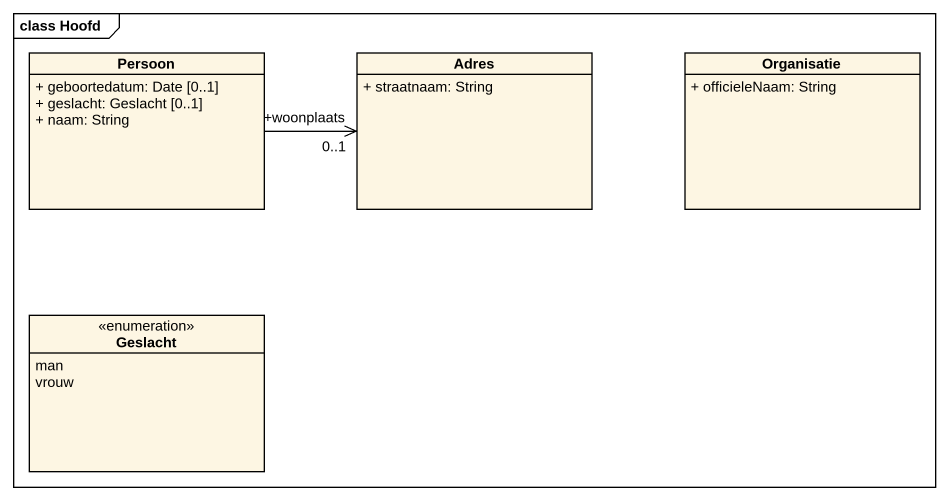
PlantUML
@startuml
mainframe class Hoofd
hide circle
hide empty members
skinparam classAttributeIconSize 0
class Persoon {
  + geboortedatum: Date [0..1]
  + geslacht: Geslacht [0..1]
  + naam: String
}
class Adres {
  + straatnaam: String
}
class Organisatie {
  + officieleNaam: String
}
enum Geslacht {
  man
  vrouw
}
Persoon -right-> "+woonplaats\n0..1" Adres
@enduml
